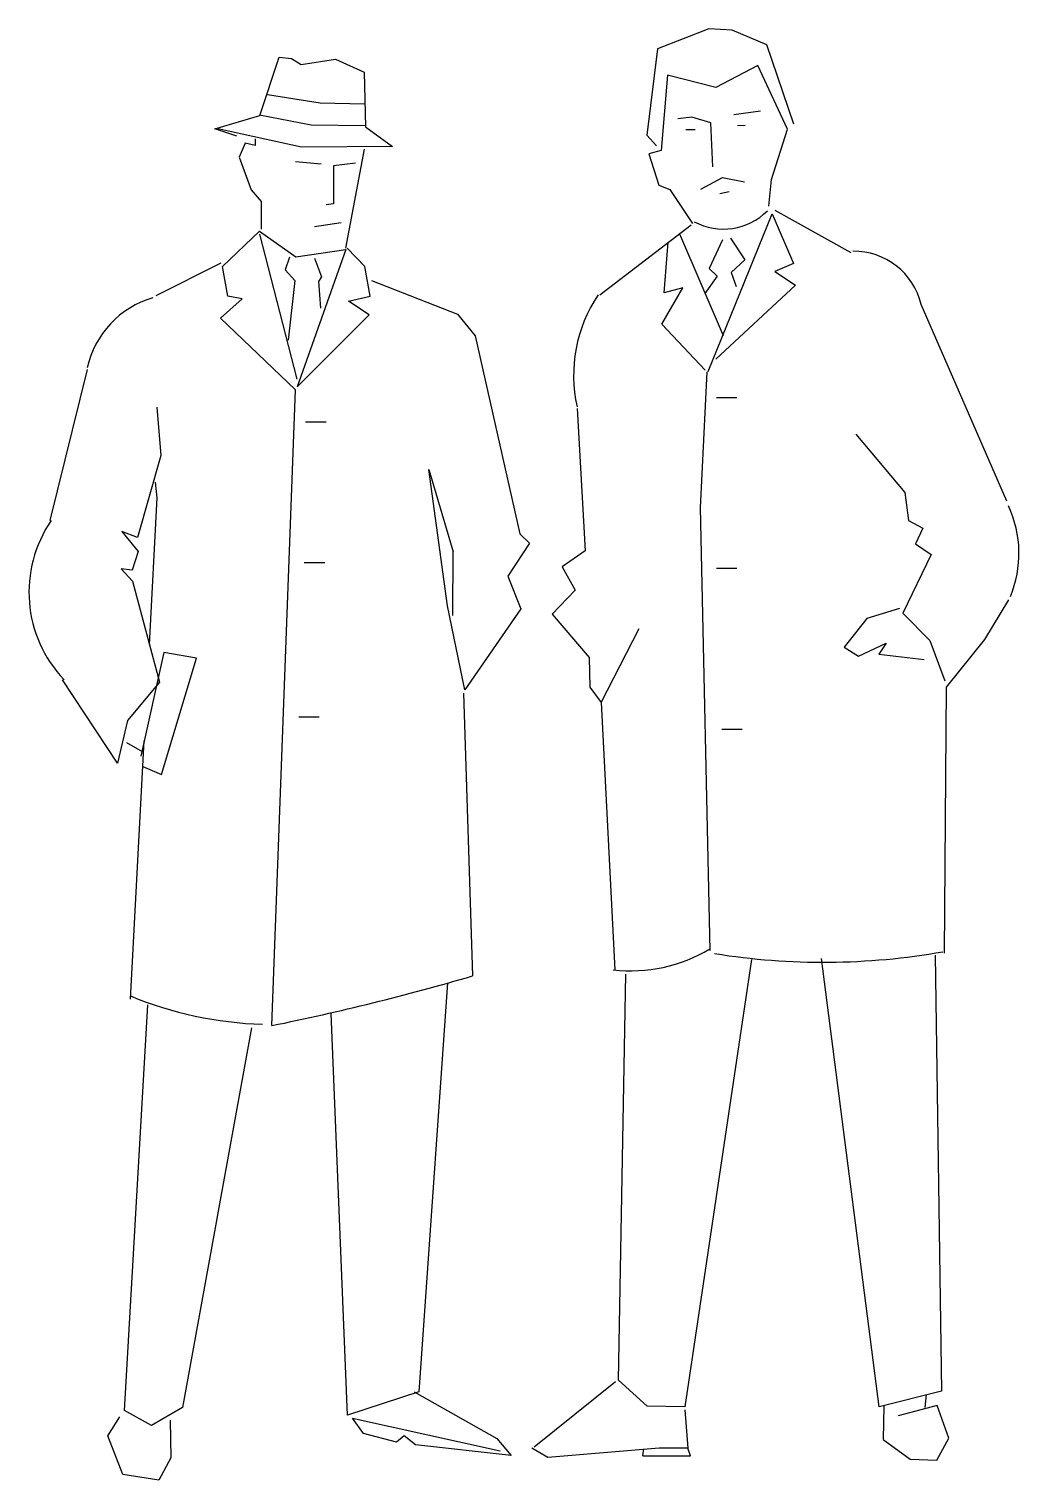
# Model space of a CAD drawing. Extents: x 3.37 to 4.68, y 3.93 to 5.86.
import ezdxf

# ---------------------------------------------------------------- set-up
doc = ezdxf.new("R2010")
doc.units = 0
doc.header["$LTSCALE"] = 25
doc.layers.get('0').update_dxf_attribs({"linetype": 'CONTINUOUS'})

msp = doc.modelspace()

# ---------------------------------------------------------------- linework, layer by layer
for p, q in [((4.2689, 5.8552), (4.2008, 5.8287)), ((4.3001, 5.8538), (4.2689, 5.8552)), ((4.3463, 5.834), (4.3001, 5.8538)), ((4.2008, 5.8287), (4.1867, 5.714)), ((4.3819, 5.7287), (4.3463, 5.834)), ((3.6724, 5.7403), (3.6978, 5.8178)), ((3.6978, 5.8178), (3.7144, 5.8161)), ((3.7144, 5.8161), (3.7271, 5.8081)), ((3.7271, 5.8081), (3.7727, 5.8153)), ((3.7727, 5.8153), (3.811, 5.7979)), ((4.3344, 5.8067), (4.2782, 5.7774)), ((4.3737, 5.7222), (4.3344, 5.8067)), ((3.811, 5.7979), (3.8126, 5.7251)), ((4.2141, 5.7937), (4.2058, 5.6937)), ((4.2782, 5.7774), (4.2141, 5.7937)), ((3.6826, 5.7679), (3.7526, 5.7569)), ((3.7526, 5.7569), (3.8115, 5.7558)), ((3.6125, 5.7224), (3.6724, 5.7403)), ((3.6716, 5.7413), (3.7405, 5.7278)), ((4.2465, 5.7382), (4.2278, 5.7357)), ((4.2716, 5.7304), (4.2465, 5.7382)), ((4.2745, 5.6719), (4.2716, 5.7304)), ((4.3025, 5.7415), (4.3378, 5.7464)), ((3.6418, 5.7126), (3.6125, 5.7224)), ((3.7274, 5.6979), (3.6166, 5.7225)), ((3.7405, 5.7278), (3.8126, 5.7268)), ((3.8126, 5.7251), (3.8485, 5.6989)), ((4.1867, 5.714), (4.1995, 5.6998)), ((4.2385, 5.7214), (4.251, 5.7217)), ((4.307, 5.727), (4.3174, 5.7273)), ((4.3522, 5.6552), (4.3737, 5.7222)), ((3.6527, 5.7036), (3.6449, 5.6847)), ((3.6662, 5.7001), (3.6527, 5.7036)), ((3.6662, 5.709), (3.6662, 5.7001)), ((3.8485, 5.6989), (3.7274, 5.6979)), ((3.7865, 5.564), (3.8113, 5.6956)), ((4.2058, 5.6937), (4.1893, 5.6891)), ((3.6449, 5.6847), (3.6605, 5.6414)), ((3.7195, 5.6791), (3.7537, 5.6759)), ((3.7992, 5.677), (3.7703, 5.6735)), ((3.7703, 5.6735), (3.7703, 5.6226)), ((4.1893, 5.6891), (4.2027, 5.6478)), ((4.2585, 5.6424), (4.2873, 5.6576)), ((4.2873, 5.6576), (4.3165, 5.652)), ((4.3489, 5.6198), (4.3522, 5.6552)), ((3.6605, 5.6414), (3.6738, 5.6258)), ((4.2027, 5.6478), (4.2174, 5.6419)), ((4.2174, 5.6419), (4.2474, 5.5968)), ((4.2836, 5.6367), (4.296, 5.6391)), ((3.6738, 5.6258), (3.6738, 5.6258)), ((3.6738, 5.6258), (3.6738, 5.5892)), ((3.7703, 5.6226), (3.7604, 5.6215)), ((4.4583, 5.5577), (4.3573, 5.6137)), ((3.7448, 5.5927), (3.7803, 5.5981)), ((4.124, 5.5018), (4.2454, 5.5947)), ((4.2683, 5.3997), (4.3532, 5.6095)), ((4.3532, 5.6095), (4.3817, 5.5436)), ((3.6227, 5.5396), (3.6716, 5.5864)), ((3.6716, 5.5864), (3.7202, 5.5521)), ((3.6717, 5.5823), (3.7216, 5.3899)), ((4.2302, 5.583), (4.2881, 5.4479)), ((4.2874, 5.5748), (4.2695, 5.537)), ((4.2978, 5.5771), (4.3171, 5.5484)), ((3.7202, 5.5521), (3.7865, 5.5619)), ((3.7865, 5.5619), (3.7218, 5.3795)), ((3.8119, 5.5395), (3.7885, 5.564)), ((4.2099, 5.5045), (4.2152, 5.5716)), ((3.6205, 5.5437), (3.5341, 5.5003)), ((3.6298, 5.5002), (3.6227, 5.5396)), ((3.7118, 5.5519), (3.706, 5.5352)), ((3.7451, 5.5506), (3.754, 5.5258)), ((3.819, 5.5002), (3.8119, 5.5395)), ((4.2695, 5.537), (4.2802, 5.5268)), ((4.3171, 5.5484), (4.2988, 5.5314)), ((4.3817, 5.5436), (4.357, 5.5326)), ((3.706, 5.5352), (3.7188, 5.5209)), ((3.7188, 5.5209), (3.7101, 5.4417)), ((3.754, 5.5258), (3.75, 5.5195)), ((3.75, 5.5195), (3.7528, 5.4842)), ((3.8207, 5.521), (3.9349, 5.4759)), ((4.2802, 5.5268), (4.264, 5.5036)), ((4.2988, 5.5314), (4.3054, 5.5128)), ((4.357, 5.5326), (4.3844, 5.5145)), ((3.6486, 5.4965), (3.6298, 5.5002)), ((3.7901, 5.4933), (3.819, 5.5002)), ((4.2067, 5.4628), (4.2347, 5.5113)), ((4.2347, 5.5113), (4.2099, 5.5045)), ((4.3844, 5.5145), (4.2784, 5.4165)), ((3.62, 5.4709), (3.6486, 5.4965)), ((3.8175, 5.4752), (3.7901, 5.4933)), ((4.6652, 5.2273), (4.5513, 5.489)), ((3.7198, 5.3753), (3.62, 5.4709)), ((3.7218, 5.3795), (3.8175, 5.4752)), ((3.9349, 5.4759), (3.9584, 5.4473)), ((4.2641, 5.4017), (4.2067, 5.4628)), ((3.9584, 5.4473), (4.0179, 5.184)), ((3.4426, 5.4026), (3.3929, 5.2019)), ((4.2663, 5.3996), (4.2577, 5.2185)), ((3.6882, 4.5303), (3.7198, 5.3753)), ((4.2793, 5.3654), (4.3065, 5.3654)), ((3.5352, 5.3526), (3.5408, 5.2883)), ((4.0939, 5.3509), (4.1049, 5.1616)), ((3.733, 5.3328), (3.7602, 5.3328)), ((4.4647, 5.3165), (4.5297, 5.239)), ((3.5408, 5.2883), (3.5098, 5.1794)), ((3.9215, 5.0885), (3.8969, 5.2696)), ((3.8969, 5.2696), (3.9291, 5.1603)), ((3.5357, 5.232), (3.5334, 5.2529)), ((3.5254, 5.0372), (3.5357, 5.232)), ((4.5297, 5.239), (4.5347, 5.2016)), ((4.2577, 5.2185), (4.2704, 4.6302)), ((4.5347, 5.2016), (4.5536, 5.1916)), ((4.5536, 5.1916), (4.5437, 5.1706)), ((3.5098, 5.1794), (3.4889, 5.1873)), ((3.4889, 5.1873), (3.5103, 5.1607)), ((4.0307, 5.1718), (4.0018, 5.1277)), ((4.0179, 5.184), (4.0307, 5.1718)), ((4.5437, 5.1706), (4.5648, 5.1565)), ((3.5103, 5.1607), (3.5025, 5.1356)), ((3.929, 5.0754), (3.9291, 5.1603)), ((4.1049, 5.1616), (4.0742, 5.1402)), ((4.5648, 5.1565), (4.5269, 5.0788)), ((3.5025, 5.1356), (3.4879, 5.1374)), ((3.4879, 5.1374), (3.5028, 5.1211)), ((3.7313, 5.1459), (3.7585, 5.1459)), ((4.0742, 5.1402), (4.0915, 5.1094)), ((4.2793, 5.1385), (4.3065, 5.1385)), ((3.5028, 5.1211), (3.539, 4.9867)), ((4.0018, 5.1277), (4.0194, 5.0844)), ((4.0915, 5.1094), (4.061, 5.0775)), ((4.6359, 5.0437), (4.668, 5.0964)), ((3.9447, 4.9767), (3.9215, 5.0885)), ((4.0194, 5.0844), (3.9447, 4.9767)), ((4.061, 5.0775), (4.1102, 5.0198)), ((4.5227, 5.0849), (4.4793, 5.0715)), ((4.5269, 5.0788), (4.5631, 5.0421)), ((4.126, 4.9599), (4.1767, 5.0583)), ((4.4793, 5.0715), (4.4489, 5.0334)), ((4.4679, 5.0213), (4.5049, 5.0388)), ((4.5049, 5.0388), (4.4949, 5.024)), ((4.5631, 5.0421), (4.583, 4.9885)), ((4.5852, 4.9802), (4.6359, 5.0437)), ((3.5444, 5.0263), (3.5141, 4.8884)), ((3.5416, 4.864), (3.5882, 5.0189)), ((3.5882, 5.0189), (3.5444, 5.0263)), ((4.1102, 5.0198), (4.111, 4.9803)), ((4.4489, 5.0334), (4.4679, 5.0213)), ((4.4949, 5.024), (4.5553, 5.017)), ((3.4831, 4.8794), (3.41, 4.9901)), ((3.539, 4.9867), (3.4964, 4.9358)), ((4.111, 4.9803), (4.126, 4.9599)), ((4.5825, 4.6266), (4.5852, 4.9802)), ((3.9428, 4.9725), (3.9551, 4.5964)), ((4.126, 4.9599), (4.1441, 4.6046)), ((3.7239, 4.9408), (3.7511, 4.9408)), ((3.4964, 4.9358), (3.4831, 4.8794)), ((4.2864, 4.9244), (4.3136, 4.9244)), ((3.495, 4.9067), (3.516, 4.8947)), ((3.5003, 4.5657), (3.5185, 4.9087)), ((3.5167, 4.8747), (3.5416, 4.864)), ((4.3257, 4.6184), (4.2373, 4.0235)), ((4.4957, 4.0237), (4.4188, 4.6195)), ((4.5701, 4.6242), (4.5785, 4.0442)), ((4.1491, 4.0591), (4.1588, 4.5987)), ((3.9217, 4.5871), (3.8838, 4.0437)), ((3.4923, 4.0189), (3.5233, 4.5579)), ((3.7888, 4.0125), (3.7669, 4.5465)), ((3.6612, 4.5276), (3.5692, 4.0227)), ((4.145, 4.0569), (4.0369, 3.97)), ((4.1873, 4.0245), (4.1491, 4.0591)), ((3.8838, 4.0437), (3.7888, 4.0125)), ((3.8776, 4.0435), (3.9871, 3.9814)), ((4.5785, 4.0442), (4.4957, 4.0237)), ((4.5566, 4.0229), (4.5586, 4.0395)), ((3.5281, 3.9989), (3.4923, 4.0189)), ((3.5692, 4.0227), (3.5281, 3.9989)), ((4.2373, 4.0235), (4.1873, 4.0245)), ((4.2372, 4.0195), (4.2413, 3.9688)), ((4.5017, 4.0251), (4.5008, 3.9801)), ((4.5726, 4.0253), (4.5209, 4.0117)), ((4.5881, 3.982), (4.5726, 4.0253)), ((3.4702, 3.9852), (3.4863, 4.0105)), ((3.5529, 4.0057), (3.554, 3.9558)), ((3.7952, 4.0085), (3.9916, 3.9649)), ((3.8102, 3.988), (3.7952, 4.0085)), ((3.49, 3.9336), (3.4702, 3.9852)), ((3.8541, 3.9765), (3.8102, 3.988)), ((3.8643, 3.985), (3.8541, 3.9765)), ((3.8791, 3.9729), (3.8643, 3.985)), ((3.9871, 3.9814), (4.0063, 3.959)), ((4.5008, 3.9801), (4.5367, 3.9538)), ((4.5721, 3.9525), (4.5881, 3.982)), ((3.554, 3.9558), (3.538, 3.9263)), ((4.0063, 3.959), (3.8791, 3.9729)), ((4.055, 3.9561), (4.0339, 3.9688)), ((4.2033, 3.9688), (4.055, 3.9561)), ((4.1813, 3.9584), (4.1826, 3.9676)), ((4.1813, 3.9584), (4.2447, 3.9584)), ((4.2413, 3.9688), (4.2033, 3.9688)), ((4.2447, 3.9584), (4.2413, 3.9688)), ((4.5367, 3.9538), (4.5721, 3.9525)), ((3.538, 3.9263), (3.49, 3.9336))]:
    msp.add_line(p, q)
for centre, radius, start, end in [((4.2884, 5.6719), 0.0827, 241.9613, 315.0688), ((4.4616, 5.4675), 0.0923, 13.4575, 90.7347), ((3.5658, 5.377), 0.1262, 106.4568, 167.3404), ((4.2816, 5.3946), 0.1923, 146.1186, 192.5001), ((4.532, 5.1579), 0.1494, 337.4395, 25.0407), ((3.5338, 5.1065), 0.1685, 145.5147, 223.6984), ((4.1653, 4.8079), 0.2047, 263.4868, 300.9015), ((4.4214, 5.5262), 0.9116, 260.8693, 280.0412), ((3.0153, 7.8193), 3.3571, 281.5632, 286.2566), ((3.6926, 5.0371), 0.5053, 247.614, 268.0811)]:
    msp.add_arc(centre, radius, start, end)

doc.saveas('drawing.dxf')
